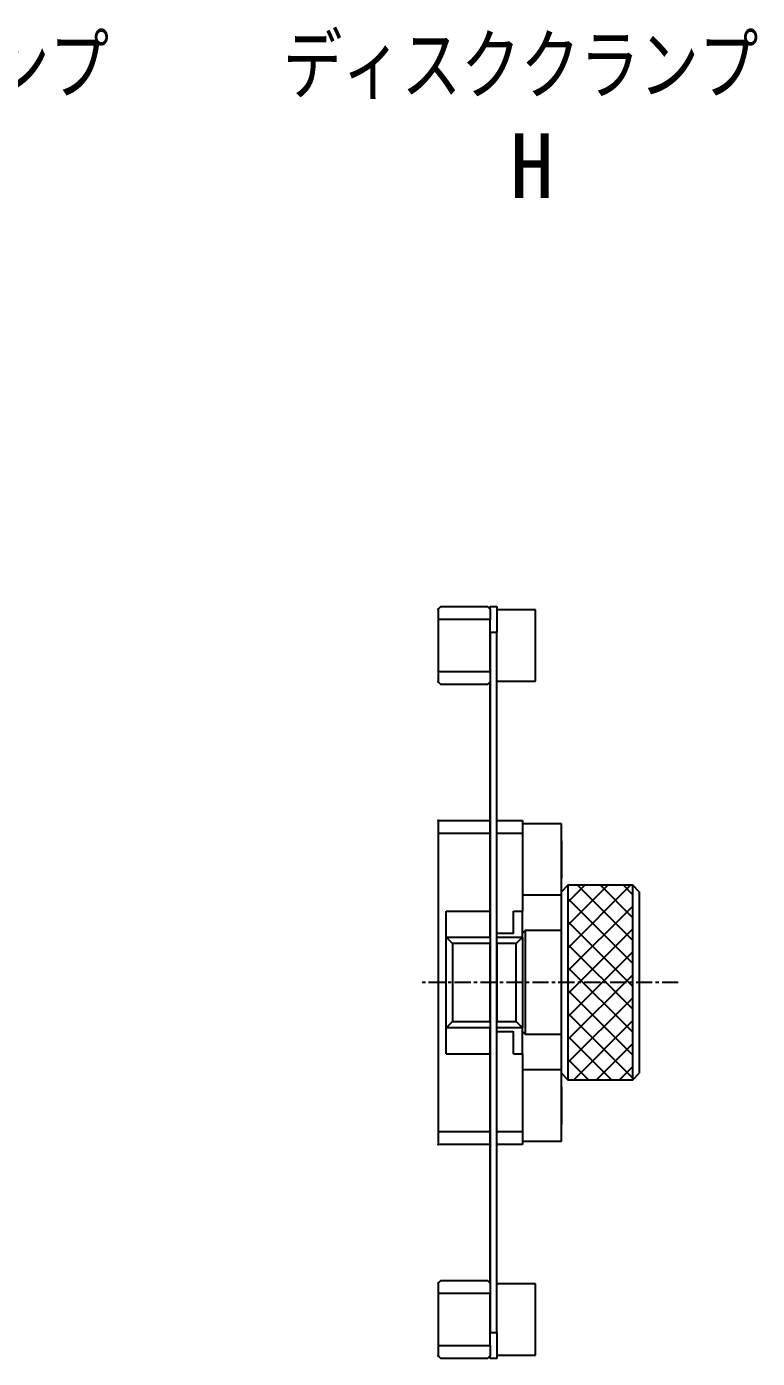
# Model space of a CAD drawing. Extents: x 81 to 428, y 71 to 335.
# Drawn here: x 371.7 to 428.1, y 232.6 to 335.4 of the extents above; entities that cross this region are included whole.
import ezdxf

# ---------------------------------------------------------------- set-up
doc = ezdxf.new("R2010")
doc.units = 0
doc.linetypes.add('CENTER', pattern=[2, 1.25, -0.25, 0.25, -0.25])
doc.layers.get('0').update_dxf_attribs({"linetype": 'CONTINUOUS'})
doc.styles.add('ｽﾀｲﾙ1', font='txt.shx', dxfattribs={"bigfont": 'bigfont.shx'})

msp = doc.modelspace()

# ---------------------------------------------------------------- linework, layer by layer
at = {"color": 7, "linetype": 'CONTINUOUS'}
for p, q in [((403.46, 290.44), (403.66, 290.64)), ((403.66, 290.64), (403.46, 290.44)), ((403.46, 290.44), (403.46, 284.84)), ((403.66, 290.64), (407.26, 290.64)), ((407.46, 290.44), (407.26, 290.64)), ((407.46, 290.44), (407.46, 290.64)), ((407.46, 290.64), (407.96, 290.64)), ((407.46, 290.44), (407.46, 290.64)), ((407.46, 290.44), (407.46, 289.64)), ((407.96, 290.64), (407.96, 288.64)), ((410.96, 290.39), (407.96, 290.39)), ((410.96, 287.64), (410.96, 290.39)), ((407.46, 289.64), (403.46, 289.64)), ((407.46, 288.64), (407.46, 289.64)), ((407.46, 288.64), (407.46, 289.64)), ((407.46, 288.64), (407.46, 285.64)), ((407.46, 285.64), (407.46, 288.64)), ((407.96, 264.64), (407.96, 288.64)), ((410.96, 284.89), (410.96, 287.64)), ((403.46, 285.64), (407.46, 285.64)), ((403.66, 284.64), (403.46, 284.84)), ((403.46, 284.84), (403.66, 284.64)), ((407.26, 284.64), (403.66, 284.64)), ((407.26, 284.64), (407.46, 284.84)), ((407.46, 285.64), (407.46, 264.64)), ((407.46, 265.62), (407.46, 284.84)), ((407.96, 284.89), (410.96, 284.89)), ((403.46, 274.14), (403.46, 249.14)), ((403.46, 274.14), (407.46, 274.14)), ((407.46, 271.64), (407.46, 273.39)), ((407.46, 271.64), (407.46, 273.39)), ((407.96, 274.14), (409.96, 274.14)), ((409.96, 274.14), (409.96, 273.14)), ((412.96, 273.89), (409.96, 273.89)), ((412.96, 271.14), (412.96, 273.89)), ((412.96, 268.64), (412.96, 273.89)), ((407.46, 273.14), (403.46, 273.14)), ((409.96, 273.14), (407.96, 273.14)), ((409.96, 273.14), (409.96, 267.14)), ((412.96, 271.86), (412.96, 272.58)), ((412.96, 272.58), (412.96, 271.86)), ((407.46, 265.14), (407.46, 271.64)), ((407.46, 271.64), (407.46, 265.14)), ((412.96, 270.42), (412.96, 271.86)), ((412.96, 271.86), (412.96, 270.42)), ((412.96, 268.63), (412.96, 271.14)), ((412.96, 269.69), (412.96, 270.42)), ((412.96, 270.42), (412.96, 269.69)), ((409.96, 268.39), (412.96, 268.39)), ((413.46, 269.14), (412.96, 268.64)), ((412.96, 254.64), (412.96, 268.64)), ((418.96, 268.64), (418.46, 269.14)), ((418.96, 268.64), (418.96, 254.64)), ((418.96, 268.64), (418.96, 261.64)), ((404.06, 265.14), (404.06, 267.14)), ((409.26, 265.41), (409.26, 267.14)), ((409.96, 265.44), (409.96, 267.14)), ((404.06, 265.14), (407.46, 265.14)), ((404.56, 264.64), (404.06, 265.14)), ((404.06, 263.14), (404.06, 265.14)), ((409.26, 265.41), (407.96, 265.41)), ((407.96, 265.14), (409.96, 265.14)), ((409.96, 265.14), (409.46, 264.64)), ((410.16, 265.64), (409.96, 265.44)), ((409.96, 265.14), (409.96, 265.44)), ((409.96, 265.14), (409.96, 262.89)), ((410.16, 265.64), (410.16, 257.64)), ((412.96, 265.64), (410.16, 265.64)), ((407.46, 264.64), (404.56, 264.64)), ((404.56, 264.64), (404.56, 258.64)), ((407.46, 264.64), (407.46, 258.64)), ((407.46, 258.64), (407.46, 264.64)), ((407.96, 258.64), (407.96, 264.64)), ((407.96, 264.64), (407.96, 258.64)), ((409.46, 264.64), (407.96, 264.64)), ((409.46, 258.64), (409.46, 264.64)), ((404.06, 260.14), (404.06, 263.14)), ((409.96, 262.89), (409.96, 260.39)), ((418.46, 254.14), (418.46, 261.64)), ((418.96, 261.64), (418.96, 254.64)), ((404.06, 258.14), (404.06, 260.14)), ((409.96, 260.39), (409.96, 258.14)), ((404.56, 258.64), (404.06, 258.14)), ((407.46, 258.14), (404.06, 258.14)), ((404.06, 256.14), (404.06, 258.14)), ((404.56, 258.64), (407.46, 258.64)), ((407.46, 258.64), (407.46, 237.64)), ((407.46, 251.64), (407.46, 258.14)), ((407.46, 258.14), (407.46, 251.64)), ((407.96, 234.64), (407.96, 258.64)), ((407.96, 258.64), (409.46, 258.64)), ((409.96, 258.14), (407.96, 258.14)), ((409.96, 258.14), (409.46, 258.64)), ((409.96, 257.84), (409.96, 258.14)), ((407.46, 238.44), (407.46, 257.66)), ((407.96, 257.87), (409.26, 257.87)), ((409.26, 256.14), (409.26, 257.87)), ((409.96, 257.84), (410.16, 257.64)), ((409.96, 256.14), (409.96, 257.84)), ((410.16, 257.64), (412.96, 257.64)), ((409.96, 256.14), (409.96, 250.14)), ((412.96, 254.89), (409.96, 254.89)), ((412.96, 249.39), (412.96, 254.64)), ((412.96, 254.64), (413.46, 254.14)), ((412.96, 252.14), (412.96, 254.64)), ((418.46, 254.14), (418.96, 254.64)), ((412.96, 252.86), (412.96, 253.58)), ((412.96, 253.58), (412.96, 252.86)), ((412.96, 251.42), (412.96, 252.86)), ((412.96, 252.86), (412.96, 251.42)), ((412.96, 249.39), (412.96, 252.14)), ((407.46, 249.89), (407.46, 251.64)), ((407.46, 249.89), (407.46, 251.64)), ((412.96, 250.69), (412.96, 251.42)), ((412.96, 251.42), (412.96, 250.69)), ((403.46, 250.14), (407.46, 250.14)), ((407.96, 250.14), (409.96, 250.14)), ((409.96, 250.14), (409.96, 249.14)), ((407.46, 249.14), (403.46, 249.14)), ((409.96, 249.14), (407.96, 249.14)), ((409.96, 249.39), (412.96, 249.39)), ((403.46, 238.44), (403.66, 238.64)), ((403.66, 238.64), (403.46, 238.44)), ((403.46, 238.44), (403.46, 232.84)), ((403.66, 238.64), (407.26, 238.64)), ((407.46, 238.44), (407.26, 238.64)), ((410.96, 238.39), (407.96, 238.39)), ((410.96, 235.64), (410.96, 238.39)), ((407.46, 237.64), (403.46, 237.64)), ((407.46, 237.64), (407.46, 234.64)), ((407.46, 234.64), (407.46, 237.64)), ((410.96, 232.89), (410.96, 235.64)), ((407.46, 233.64), (407.46, 234.64)), ((407.46, 233.64), (407.46, 234.64)), ((407.96, 234.64), (407.96, 232.64)), ((403.46, 233.64), (407.46, 233.64)), ((407.46, 233.64), (407.46, 232.84)), ((403.66, 232.64), (403.46, 232.84)), ((403.46, 232.84), (403.66, 232.64)), ((407.26, 232.64), (403.66, 232.64)), ((407.26, 232.64), (407.46, 232.84)), ((407.46, 232.64), (407.46, 232.84)), ((407.46, 232.64), (407.46, 232.84)), ((407.96, 232.64), (407.46, 232.64)), ((407.96, 232.89), (410.96, 232.89))]:
    msp.add_line(p, q, dxfattribs=at)
at = {"color": 3, "linetype": 'CONTINUOUS'}
for p, q in [((407.96, 288.64), (407.46, 288.64)), ((413.46, 269.14), (413.46, 254.14)), ((418.46, 269.14), (413.46, 269.14)), ((413.46, 267.84), (414.76, 269.14)), ((413.46, 266.07), (416.53, 269.14)), ((413.46, 264.3), (418.29, 269.14)), ((418.46, 264.88), (414.2, 269.14)), ((418.46, 266.64), (415.96, 269.14)), ((418.46, 268.41), (417.73, 269.14)), ((418.46, 261.64), (418.46, 269.14)), ((418.46, 263.11), (413.46, 268.11)), ((413.46, 262.54), (418.46, 267.54)), ((404.06, 267.14), (407.46, 267.14)), ((409.26, 267.14), (409.96, 267.14)), ((418.46, 261.34), (413.46, 266.34)), ((413.46, 260.77), (418.46, 265.77)), ((418.46, 259.57), (413.46, 264.57)), ((413.46, 259), (418.46, 264)), ((418.46, 257.8), (413.46, 262.8)), ((413.46, 257.23), (418.46, 262.23)), ((418.46, 256.04), (413.46, 261.04)), ((413.46, 255.46), (418.46, 260.46)), ((418.46, 254.27), (413.46, 259.27)), ((413.9, 254.14), (418.46, 258.7)), ((416.82, 254.14), (413.46, 257.5)), ((415.67, 254.14), (418.46, 256.93)), ((404.06, 256.14), (407.46, 256.14)), ((409.26, 256.14), (409.96, 256.14)), ((415.05, 254.14), (413.46, 255.73)), ((417.44, 254.14), (418.46, 255.16)), ((413.46, 254.14), (418.46, 254.14)), ((407.46, 234.64), (407.96, 234.64))]:
    msp.add_line(p, q, dxfattribs=at)
at = {"color": 1, "linetype": 'CENTER'}
msp.add_line((421.96, 261.64), (401.96, 261.64), dxfattribs=at)
at = {"color": 7}
for p in [(403.46, 290.44), (403.46, 284.84), (403.46, 274.14), (403.46, 249.14), (403.46, 238.44), (403.46, 232.84)]:
    msp.add_point(p, dxfattribs=at)

# ---------------------------------------------------------------- texts
at = {"color": 7, "linetype": 'CONTINUOUS', "style": 'ｽﾀｲﾙ1', "width": 0.833333}
for s, p in [('標準クランプ', (350.56, 329.8)), ('ディスククランプ', (391.47, 329.8))]:
    msp.add_text(s, height=5, dxfattribs=at).set_placement(p)
at = {"color": 7, "linetype": 'CONTINUOUS'}
msp.add_text('H', height=5, dxfattribs=at).set_placement((408.97, 322.16))

doc.saveas('drawing.dxf')
